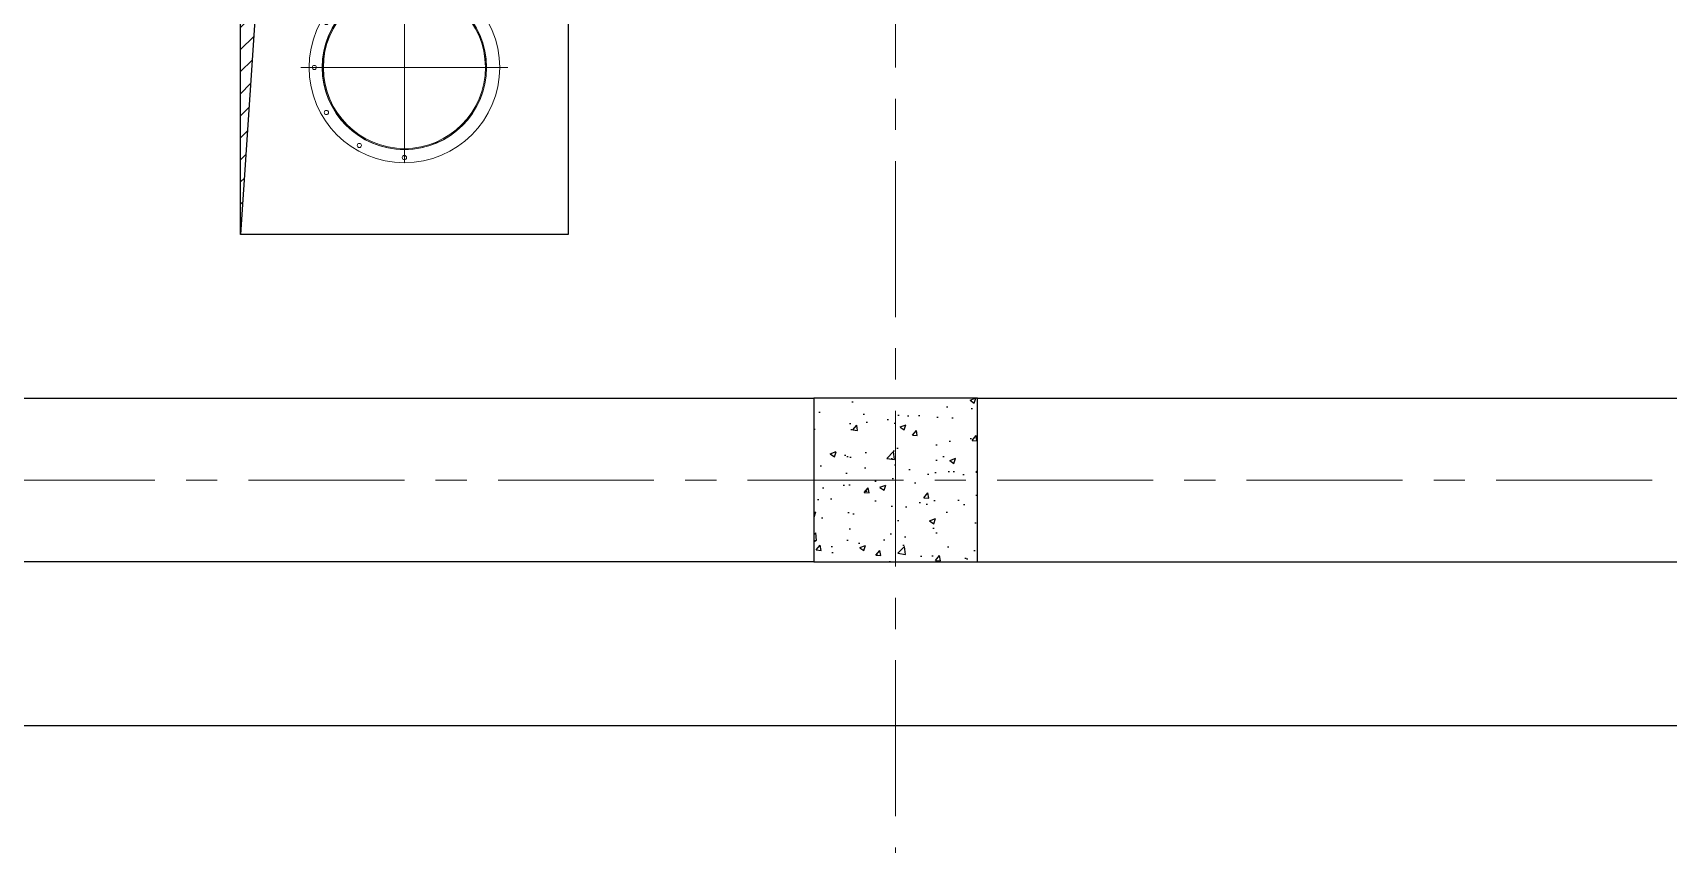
# Model space of a CAD drawing. Header units: millimetres. Extents: x 3220 to 226993, y 817 to 176024.
# Drawn here: x 41165 to 46160, y 154680 to 157158 of the extents above; entities that cross this region are included whole.
import ezdxf

# ---------------------------------------------------------------- set-up
doc = ezdxf.new("R2010")
doc.units = ezdxf.units.MM
doc.linetypes.add('AXES', pattern=[50.8, 31.75, -6.35, 6.35, -6.35])
doc.linetypes.add('CHAIN', pattern=[0.3543, 0.2362, -0.0295, 0.0591, -0.0295])
doc.layers.add('Axe', color=1, linetype='AXES', lineweight=9)
doc.layers.add('Mittelpunktmarkierung(DIN)', color=7, linetype='Continuous', lineweight=25, true_color=0x3f3f3f)
doc.layers.add('Sichtbare Kanten(DIN)', color=7, linetype='Continuous', lineweight=50, true_color=0x3f3f3f)

# ---------------------------------------------------------------- blocks, each defined once
blk = doc.blocks.new("SYST7ME D'AXE")
at = {"layer": 'Axe', "ltscale": 15}
for p, q in [((3000, 18500), (3000, -6500)), ((-500, 0), (15500, 0))]:
    blk.add_line(p, q, dxfattribs=at)
blk = doc.blocks.new('Level 0m')
h = blk.add_hatch()
h.set_pattern_fill('ANSI31', color=256, scale=15)
h.paths.add_polyline_path([(2000, -15450), (1000, -15450), (1000, -17250), (1113.2, -15545.5)])
h = blk.add_hatch()
h.set_pattern_fill('AR-CONC', color=256)
h.set_pattern_definition([(50, (-175579.41, -107209.63), (182.18467, -15.93909), [19.05, -209.55]), (355, (-175579.4, -107209.63), (-35.24342, 191.05685), [15.24, -167.64058]), (100.45144, (-175564.23, -107210.96), (146.94125, 175.11775), [16.19001, -178.09024]), (46.1842, (-175579.4, -107158.83), (271.07904, -42.04233), [28.575, -314.325]), (96.63556, (-175556.82, -107162.33), (237.40413, 247.42612), [24.28502, -267.1356]), (351.18415, (-175579.4, -107158.83), (237.40413, 247.42612), [22.85997, -251.45973]), (21, (-175554.01, -107171.53), (151.61439, -102.2652), [19.05, -209.55]), (326, (-175554, -107171.53), (61.80203, 184.18797), [15.24, -167.64]), (71.45144, (-175541.37, -107180.05), (213.41642, 81.92277), [16.19001, -178.08994]), (37.5, (-175579.41, -107209.63), (3.088603, 84.555039), [0, -165.608, 0, -170.18, 0, -168.275]), (7.5, (-175579.41, -107209.63), (66.819663, 100.180575), [0, -97.028, 0, -161.798, 0, -64.135]), (327.5, (-175636.05, -107209.63), (135.590595, -5.728744), [0, -63.5, 0, -198.12, 0, -262.89]), (317.5, (-175661.45, -107209.63), (148.12918, 25.42649), [0, -82.55, 0, -131.572, 0, -186.69])])
h.paths.add_polyline_path([(3000, -17750), (2750, -17750), (2750, -18000), (3000, -18000)])
h.paths.add_polyline_path([(3250, -17750), (3000, -17750), (3000, -18000), (3250, -18000)])
h.paths.add_polyline_path([(3250, -18000), (3000, -18000), (3000, -18250), (3250, -18250)])
h.paths.add_polyline_path([(3000, -18000), (2750, -18000), (2750, -18250), (3000, -18250)])
for p, q in [((250, -17750), (2750, -17750)), ((3250, -17750), (5750, -17750)), ((2750, -18250), (250, -18250)), ((3250, -18250), (5750, -18250))]:
    blk.add_line(p, q)
for points in [[(1000, -17250), (1000, -15450), (2000, -15450), (2000, -17250)], [(2750, -18250), (3250, -18250), (3250, -17750), (2750, -17750)]]:
    blk.add_lwpolyline(points, close=True)
blk.add_lwpolyline([(2000, -15450), (1113.2, -15545.5), (1000, -17250)])
at = {"color": 34}
blk.add_lwpolyline([(15242.5, -18250), (15242.5, -18250, -0.414214), (14742.5, -18750), (250, -18750, -0.414214), (-250, -18250), (-250, -18250)], format="xyb", dxfattribs=at)
blk.add_blockref("SYST7ME D'AXE", (0, -18000))
blk = doc.blocks.new('116 gaine')
at = {"layer": 'Mittelpunktmarkierung(DIN)', "color": 1, "linetype": 'CHAIN', "lineweight": 0, "ltscale": 23.990969}
for p, q in [((-440, -316), (-440, 316)), ((440, -316), (440, 316)), ((731, 0), (-731, 0))]:
    blk.add_line(p, q, dxfattribs=at)
at = {"layer": 'Sichtbare Kanten(DIN)', "color": 5, "lineweight": 0}
for p, q in [((-441, -250.5), (-441, -247.5)), ((-440, -247.5), (-440, -250.5)), ((440, -250.5), (440, -247.5)), ((441, -247.5), (441, -250.5))]:
    blk.add_line(p, q, dxfattribs=at)
for centre, radius in [((-440, 0), 291), ((-440, 0), 251), ((440, 0), 291), ((440, 0), 251), ((-715, 0), 6.5), ((-165, 0), 6.5), ((165, 0), 6.5), ((715, 0), 6.5), ((-678.2, -137.5), 6.5), ((-201.8, -137.5), 6.5), ((201.8, -137.5), 6.5), ((678.2, -137.5), 6.5), ((-577.5, -238.2), 6.5), ((-302.5, -238.2), 6.5), ((302.5, -238.2), 6.5), ((577.5, -238.2), 6.5), ((-440, -275), 6.5), ((440, -275), 6.5)]:
    blk.add_circle(centre, radius, dxfattribs=at)
for centre, radius, start, end in [((-440, 0), 250.5, 270, 269.7713), ((440, 0), 250.5, 270.2287, 270), ((-440, 0), 247.5, 270, 269.7685), ((440, 0), 247.5, 270.2315, 270)]:
    blk.add_arc(centre, radius, start, end, dxfattribs=at)
blk = doc.blocks.new('168 gaine')
blk.add_blockref('116 gaine', (0, 0))

msp = doc.modelspace()

# ---------------------------------------------------------------- block references
at = {"color": 2}
msp.add_blockref('Level 0m', (40800, 173791.8), dxfattribs=at)
at = {"rotation": 270}
msp.add_blockref('168 gaine', (42300, 157491.8), dxfattribs=at)

doc.saveas('drawing.dxf')
